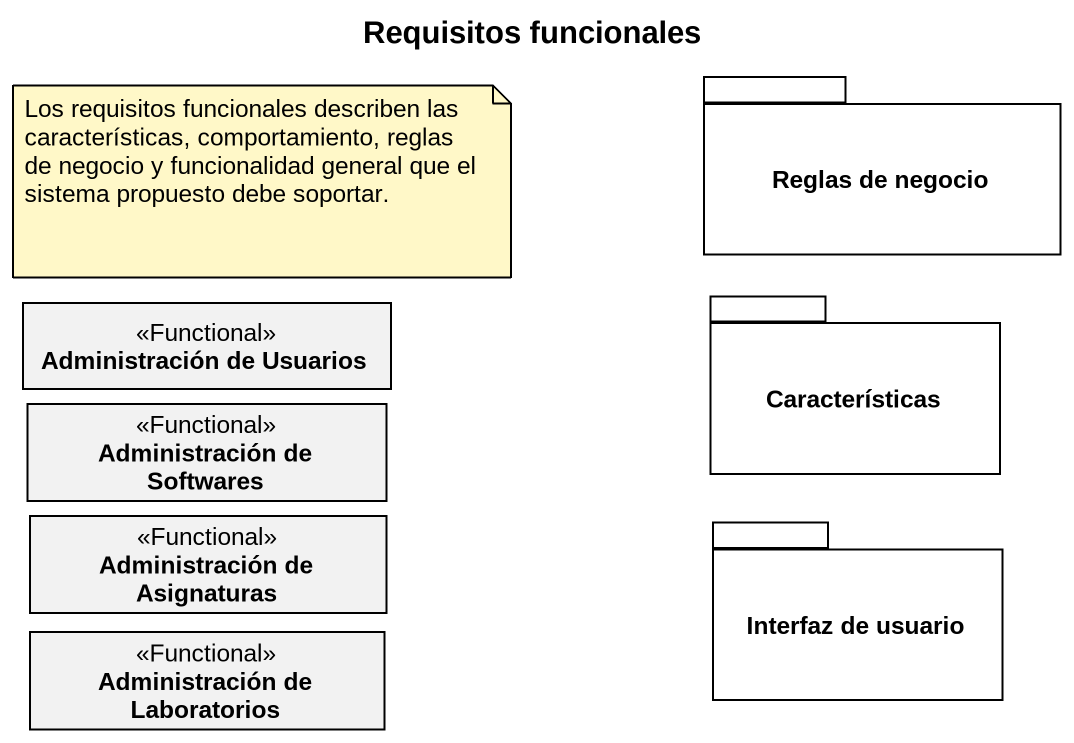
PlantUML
@startuml
title Requisitos funcionales
hide circle
hide empty members
package "Reglas de negocio" as Reglas_de_negocio {
}
class "Administración de Usuarios" as Administración_de_Usuarios <<Functional>>
package Características {
}
class "Administración de Softwares" as Administración_de_Softwares <<Functional>>
class "Administración de Asignaturas" as Administración_de <<Functional>>
package "Interfaz de usuario" as Interfaz_de_usuario {
}
class "Administración de Laboratorios" as Administración_de_2 <<Functional>>
note as N1
  Los requisitos funcionales describen las características, comportamiento, reglas de negocio y funcionalidad general que el sistema propuesto debe soportar.
end note
@enduml
